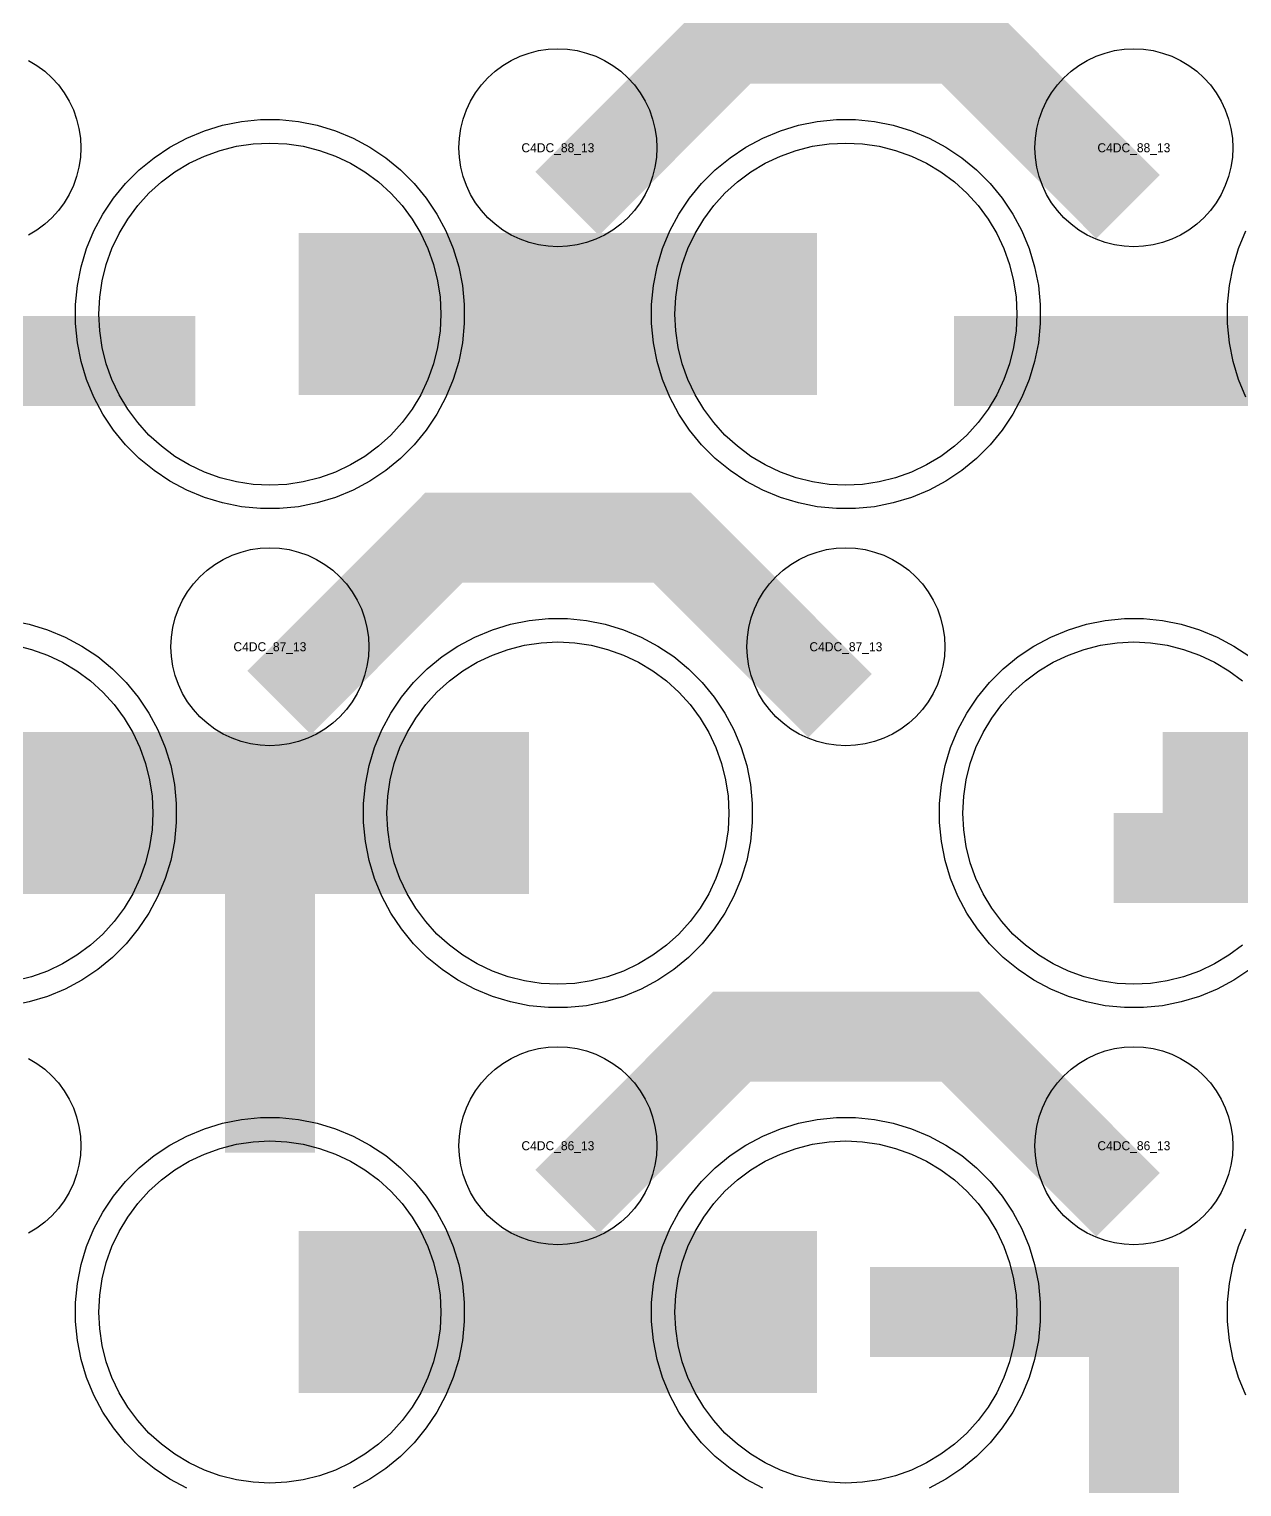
# Model space of a CAD drawing. Extents: x -11880 to 11880, y -14992 to 14992.
# Drawn here: x -7906.9 to -7570, y -2971.6 to -2566.8 of the extents above; entities that cross this region are included whole.
import ezdxf
from ezdxf.enums import TextEntityAlignment as Align

# ---------------------------------------------------------------- set-up
doc = ezdxf.new("R2010")
doc.units = 0
doc.header["$MEASUREMENT"] = 0
for name, color, linetype in [('GDS_775_DT_237', 138, 'CONTINUOUS'), ('RDL1_FS', 34, 'CONTINUOUS'), ('RDL_BS', 160, 'CONTINUOUS')]:
    doc.layers.add(name, color=color, linetype=linetype)

msp = doc.modelspace()

# ---------------------------------------------------------------- linework, layer by layer
at = {"layer": 'RDL1_FS'}
for points in [[(-7840, -2693.434), (-7844.657, -2693.205), (-7849.268, -2692.521), (-7853.791, -2691.389), (-7858.181, -2689.817), (-7862.395, -2687.825), (-7866.395, -2685.427), (-7870.14, -2682.649), (-7873.594, -2679.519), (-7876.724, -2676.065), (-7879.502, -2672.32), (-7881.9, -2668.32), (-7883.892, -2664.106), (-7885.464, -2659.716), (-7886.596, -2655.193), (-7887.28, -2650.582), (-7887.509, -2645.925), (-7887.28, -2641.268), (-7886.596, -2636.657), (-7885.464, -2632.134), (-7883.892, -2627.744), (-7881.9, -2623.53), (-7879.502, -2619.53), (-7876.724, -2615.785), (-7873.594, -2612.331), (-7870.14, -2609.201), (-7866.395, -2606.423), (-7862.395, -2604.025), (-7858.181, -2602.033), (-7853.791, -2600.461), (-7849.268, -2599.329), (-7844.657, -2598.645), (-7840, -2598.416), (-7835.343, -2598.645), (-7830.732, -2599.329), (-7826.209, -2600.461), (-7821.819, -2602.033), (-7817.605, -2604.025), (-7813.605, -2606.423), (-7809.86, -2609.201), (-7806.406, -2612.331), (-7803.276, -2615.785), (-7800.498, -2619.53), (-7798.1, -2623.53), (-7796.108, -2627.744), (-7794.536, -2632.134), (-7793.404, -2636.657), (-7792.72, -2641.268), (-7792.491, -2645.925), (-7792.72, -2650.582), (-7793.404, -2655.193), (-7794.536, -2659.716), (-7796.108, -2664.106), (-7798.1, -2668.32), (-7800.498, -2672.32), (-7803.276, -2676.065), (-7806.406, -2679.519), (-7809.86, -2682.649), (-7813.605, -2685.427), (-7817.605, -2687.825), (-7821.819, -2689.817), (-7826.209, -2691.389), (-7830.732, -2692.521), (-7835.343, -2693.205)], [(-7680, -2693.434), (-7684.657, -2693.205), (-7689.268, -2692.521), (-7693.791, -2691.389), (-7698.181, -2689.817), (-7702.395, -2687.825), (-7706.395, -2685.427), (-7710.14, -2682.649), (-7713.594, -2679.519), (-7716.724, -2676.065), (-7719.502, -2672.32), (-7721.9, -2668.32), (-7723.892, -2664.106), (-7725.464, -2659.716), (-7726.596, -2655.193), (-7727.28, -2650.582), (-7727.509, -2645.925), (-7727.28, -2641.268), (-7726.596, -2636.657), (-7725.464, -2632.134), (-7723.892, -2627.744), (-7721.9, -2623.53), (-7719.502, -2619.53), (-7716.724, -2615.785), (-7713.594, -2612.331), (-7710.14, -2609.201), (-7706.395, -2606.423), (-7702.395, -2604.025), (-7698.181, -2602.033), (-7693.791, -2600.461), (-7689.268, -2599.329), (-7684.657, -2598.645), (-7680, -2598.416), (-7675.343, -2598.645), (-7670.732, -2599.329), (-7666.209, -2600.461), (-7661.819, -2602.033), (-7657.605, -2604.025), (-7653.605, -2606.423), (-7649.86, -2609.201), (-7646.406, -2612.331), (-7643.276, -2615.785), (-7640.498, -2619.53), (-7638.1, -2623.53), (-7636.108, -2627.744), (-7634.536, -2632.134), (-7633.404, -2636.657), (-7632.72, -2641.268), (-7632.491, -2645.925), (-7632.72, -2650.582), (-7633.404, -2655.193), (-7634.536, -2659.716), (-7636.108, -2664.106), (-7638.1, -2668.32), (-7640.498, -2672.32), (-7643.276, -2676.065), (-7646.406, -2679.519), (-7649.86, -2682.649), (-7653.605, -2685.427), (-7657.605, -2687.825), (-7661.819, -2689.817), (-7666.209, -2691.389), (-7670.732, -2692.521), (-7675.343, -2693.205)]]:
    msp.add_lwpolyline(points, close=True, dxfattribs=at)
for points in [[(-7831.998, -2645.925, 45, 45, 0), (-7759.998, -2645.925, 45, 45, 0)], [(-7759.998, -2645.925, 45, 45, 0), (-7687.998, -2645.925, 45, 45, 0)], [(-7591.998, -2784.49, 45, 45, 0), (-7519.998, -2784.49, 45, 45, 0)]]:
    msp.add_lwpolyline(points, format="xyseb", dxfattribs=at)
at = {"layer": 'RDL1_FS', "color": 11, "true_color": 0xf27172}
msp.add_lwpolyline([(-7910.732, -2737.894), (-7906.209, -2739.026), (-7901.819, -2740.598), (-7897.605, -2742.59), (-7893.605, -2744.988), (-7889.86, -2747.766), (-7886.406, -2750.896), (-7883.276, -2754.35), (-7880.498, -2758.095), (-7878.1, -2762.095), (-7876.108, -2766.309), (-7874.536, -2770.699), (-7873.404, -2775.222), (-7872.72, -2779.833), (-7872.491, -2784.49), (-7872.72, -2789.147), (-7873.404, -2793.758), (-7874.536, -2798.281), (-7876.108, -2802.671), (-7878.1, -2806.885), (-7880.498, -2810.885), (-7883.276, -2814.63), (-7886.406, -2818.084), (-7889.86, -2821.214), (-7893.605, -2823.992), (-7897.605, -2826.39), (-7901.819, -2828.382), (-7906.209, -2829.954), (-7910.732, -2831.086)], dxfattribs=at)
for points in [[(-7760, -2831.999), (-7764.657, -2831.77), (-7769.268, -2831.086), (-7773.791, -2829.954), (-7778.181, -2828.382), (-7782.395, -2826.39), (-7786.395, -2823.992), (-7790.14, -2821.214), (-7793.594, -2818.084), (-7796.724, -2814.63), (-7799.502, -2810.885), (-7801.9, -2806.885), (-7803.892, -2802.671), (-7805.464, -2798.281), (-7806.596, -2793.758), (-7807.28, -2789.147), (-7807.509, -2784.49), (-7807.28, -2779.833), (-7806.596, -2775.222), (-7805.464, -2770.699), (-7803.892, -2766.309), (-7801.9, -2762.095), (-7799.502, -2758.095), (-7796.724, -2754.35), (-7793.594, -2750.896), (-7790.14, -2747.766), (-7786.395, -2744.988), (-7782.395, -2742.59), (-7778.181, -2740.598), (-7773.791, -2739.026), (-7769.268, -2737.894), (-7764.657, -2737.21), (-7760, -2736.981), (-7755.343, -2737.21), (-7750.732, -2737.894), (-7746.209, -2739.026), (-7741.819, -2740.598), (-7737.605, -2742.59), (-7733.605, -2744.988), (-7729.86, -2747.766), (-7726.406, -2750.896), (-7723.276, -2754.35), (-7720.498, -2758.095), (-7718.1, -2762.095), (-7716.108, -2766.309), (-7714.536, -2770.699), (-7713.404, -2775.222), (-7712.72, -2779.833), (-7712.491, -2784.49), (-7712.72, -2789.147), (-7713.404, -2793.758), (-7714.536, -2798.281), (-7716.108, -2802.671), (-7718.1, -2806.885), (-7720.498, -2810.885), (-7723.276, -2814.63), (-7726.406, -2818.084), (-7729.86, -2821.214), (-7733.605, -2823.992), (-7737.605, -2826.39), (-7741.819, -2828.382), (-7746.209, -2829.954), (-7750.732, -2831.086), (-7755.343, -2831.77)], [(-7840, -2970.564), (-7844.657, -2970.335), (-7849.268, -2969.651), (-7853.791, -2968.519), (-7858.181, -2966.947), (-7862.395, -2964.955), (-7866.395, -2962.557), (-7870.14, -2959.779), (-7873.594, -2956.649), (-7876.724, -2953.195), (-7879.502, -2949.45), (-7881.9, -2945.45), (-7883.892, -2941.236), (-7885.464, -2936.846), (-7886.596, -2932.323), (-7887.28, -2927.712), (-7887.509, -2923.055), (-7887.28, -2918.398), (-7886.596, -2913.787), (-7885.464, -2909.264), (-7883.892, -2904.874), (-7881.9, -2900.66), (-7879.502, -2896.66), (-7876.724, -2892.915), (-7873.594, -2889.461), (-7870.14, -2886.331), (-7866.395, -2883.553), (-7862.395, -2881.155), (-7858.181, -2879.163), (-7853.791, -2877.591), (-7849.268, -2876.459), (-7844.657, -2875.775), (-7840, -2875.546), (-7835.343, -2875.775), (-7830.732, -2876.459), (-7826.209, -2877.591), (-7821.819, -2879.163), (-7817.605, -2881.155), (-7813.605, -2883.553), (-7809.86, -2886.331), (-7806.406, -2889.461), (-7803.276, -2892.915), (-7800.498, -2896.66), (-7798.1, -2900.66), (-7796.108, -2904.874), (-7794.536, -2909.264), (-7793.404, -2913.787), (-7792.72, -2918.398), (-7792.491, -2923.055), (-7792.72, -2927.712), (-7793.404, -2932.323), (-7794.536, -2936.846), (-7796.108, -2941.236), (-7798.1, -2945.45), (-7800.498, -2949.45), (-7803.276, -2953.195), (-7806.406, -2956.649), (-7809.86, -2959.779), (-7813.605, -2962.557), (-7817.605, -2964.955), (-7821.819, -2966.947), (-7826.209, -2968.519), (-7830.732, -2969.651), (-7835.343, -2970.335)], [(-7680, -2970.564), (-7684.657, -2970.335), (-7689.268, -2969.651), (-7693.791, -2968.519), (-7698.181, -2966.947), (-7702.395, -2964.955), (-7706.395, -2962.557), (-7710.14, -2959.779), (-7713.594, -2956.649), (-7716.724, -2953.195), (-7719.502, -2949.45), (-7721.9, -2945.45), (-7723.892, -2941.236), (-7725.464, -2936.846), (-7726.596, -2932.323), (-7727.28, -2927.712), (-7727.509, -2923.055), (-7727.28, -2918.398), (-7726.596, -2913.787), (-7725.464, -2909.264), (-7723.892, -2904.874), (-7721.9, -2900.66), (-7719.502, -2896.66), (-7716.724, -2892.915), (-7713.594, -2889.461), (-7710.14, -2886.331), (-7706.395, -2883.553), (-7702.395, -2881.155), (-7698.181, -2879.163), (-7693.791, -2877.591), (-7689.268, -2876.459), (-7684.657, -2875.775), (-7680, -2875.546), (-7675.343, -2875.775), (-7670.732, -2876.459), (-7666.209, -2877.591), (-7661.819, -2879.163), (-7657.605, -2881.155), (-7653.605, -2883.553), (-7649.86, -2886.331), (-7646.406, -2889.461), (-7643.276, -2892.915), (-7640.498, -2896.66), (-7638.1, -2900.66), (-7636.108, -2904.874), (-7634.536, -2909.264), (-7633.404, -2913.787), (-7632.72, -2918.398), (-7632.491, -2923.055), (-7632.72, -2927.712), (-7633.404, -2932.323), (-7634.536, -2936.846), (-7636.108, -2941.236), (-7638.1, -2945.45), (-7640.498, -2949.45), (-7643.276, -2953.195), (-7646.406, -2956.649), (-7649.86, -2959.779), (-7653.605, -2962.557), (-7657.605, -2964.955), (-7661.819, -2966.947), (-7666.209, -2968.519), (-7670.732, -2969.651), (-7675.343, -2970.335)]]:
    msp.add_lwpolyline(points, close=True, dxfattribs=at)
at = {"layer": 'RDL1_FS'}
msp.add_lwpolyline([(-7569.86, -2821.214), (-7573.605, -2823.992), (-7577.605, -2826.39), (-7581.819, -2828.382), (-7586.209, -2829.954), (-7590.732, -2831.086), (-7595.343, -2831.77), (-7600, -2831.999), (-7604.657, -2831.77), (-7609.268, -2831.086), (-7613.791, -2829.954), (-7618.181, -2828.382), (-7622.395, -2826.39), (-7626.395, -2823.992), (-7630.14, -2821.214), (-7633.594, -2818.084), (-7636.724, -2814.63), (-7639.502, -2810.885), (-7641.9, -2806.885), (-7643.892, -2802.671), (-7645.464, -2798.281), (-7646.596, -2793.758), (-7647.28, -2789.147), (-7647.509, -2784.49), (-7647.28, -2779.833), (-7646.596, -2775.222), (-7645.464, -2770.699), (-7643.892, -2766.309), (-7641.9, -2762.095), (-7639.502, -2758.095), (-7636.724, -2754.35), (-7633.594, -2750.896), (-7630.14, -2747.766), (-7626.395, -2744.988), (-7622.395, -2742.59), (-7618.181, -2740.598), (-7613.791, -2739.026), (-7609.268, -2737.894), (-7604.657, -2737.21), (-7600, -2736.981), (-7595.343, -2737.21), (-7590.732, -2737.894), (-7586.209, -2739.026), (-7581.819, -2740.598), (-7577.605, -2742.59), (-7573.605, -2744.988), (-7569.86, -2747.766)], dxfattribs=at)
at = {"layer": 'RDL1_FS', "color": 11, "true_color": 0xf27172}
for points in [[(-7911.998, -2784.49, 45, 45, 0), (-7839.998, -2784.49, 45, 45, 0)], [(-7839.998, -2784.49, 45, 45, 0), (-7767.998, -2784.49, 45, 45, 0)], [(-7831.998, -2923.055, 45, 45, 0), (-7759.998, -2923.055, 45, 45, 0)], [(-7759.998, -2923.055, 45, 45, 0), (-7687.998, -2923.055, 45, 45, 0)]]:
    msp.add_lwpolyline(points, format="xyseb", dxfattribs=at)
at = {"layer": 'RDL_BS'}
for points in [[(-7757.438, -2615.239, 25, 25, 0), (-7711.623, -2569.424, 25, 25, 0), (-7678.07, -2569.424, 25, 25, 0)], [(-7601.599, -2616.138, 25, 25, 0), (-7648.313, -2569.424, 25, 25, 0), (-7678.071, -2569.424, 25, 25, 0)], [(-7969.984, -2658.938, 25, 25, 0), (-7860.719, -2658.938, 25, 25, 0)], [(-7649.984, -2658.938, 25, 25, 0), (-7540.719, -2658.938, 25, 25, 0)], [(-7837.438, -2753.804, 25, 25, 0), (-7791.623, -2707.989, 25, 25, 0), (-7758.07, -2707.989, 25, 25, 0)], [(-7681.599, -2754.703, 25, 25, 0), (-7728.313, -2707.989, 25, 25, 0), (-7758.071, -2707.989, 25, 25, 0)], [(-7605.603, -2796.99, 25, 25, 0), (-7427.5, -2796.99, 25, 25, 0)], [(-7757.438, -2892.369, 25, 25, 0), (-7711.623, -2846.554, 25, 25, 0), (-7678.07, -2846.554, 25, 25, 0)], [(-7601.599, -2893.268, 25, 25, 0), (-7648.313, -2846.554, 25, 25, 0), (-7678.071, -2846.554, 25, 25, 0)]]:
    msp.add_lwpolyline(points, format="xyseb", dxfattribs=at)
for points in [[(-7760, -2627.231), (-7762.693, -2627.099), (-7765.365, -2626.703), (-7767.984, -2626.046), (-7770.519, -2625.139), (-7772.956, -2623.987), (-7775.28, -2622.594), (-7777.443, -2620.991), (-7779.442, -2619.179), (-7781.254, -2617.18), (-7782.857, -2615.017), (-7784.25, -2612.693), (-7785.402, -2610.256), (-7786.309, -2607.721), (-7786.966, -2605.102), (-7787.362, -2602.43), (-7787.494, -2599.737), (-7787.362, -2597.044), (-7786.966, -2594.372), (-7786.309, -2591.753), (-7785.402, -2589.218), (-7784.25, -2586.781), (-7782.857, -2584.457), (-7781.254, -2582.294), (-7779.442, -2580.295), (-7777.443, -2578.483), (-7775.28, -2576.88), (-7772.956, -2575.487), (-7770.519, -2574.335), (-7767.984, -2573.428), (-7765.365, -2572.771), (-7762.693, -2572.375), (-7760, -2572.243), (-7757.307, -2572.375), (-7754.635, -2572.771), (-7752.016, -2573.428), (-7749.481, -2574.335), (-7747.044, -2575.487), (-7744.72, -2576.88), (-7742.557, -2578.483), (-7740.558, -2580.295), (-7738.746, -2582.294), (-7737.143, -2584.457), (-7735.75, -2586.781), (-7734.598, -2589.218), (-7733.691, -2591.753), (-7733.034, -2594.372), (-7732.638, -2597.044), (-7732.506, -2599.737), (-7732.638, -2602.43), (-7733.034, -2605.102), (-7733.691, -2607.721), (-7734.598, -2610.256), (-7735.75, -2612.693), (-7737.143, -2615.017), (-7738.746, -2617.18), (-7740.558, -2619.179), (-7742.557, -2620.991), (-7744.72, -2622.594), (-7747.044, -2623.987), (-7749.481, -2625.139), (-7752.016, -2626.046), (-7754.635, -2626.703), (-7757.307, -2627.099)], [(-7600, -2627.231), (-7602.693, -2627.099), (-7605.365, -2626.703), (-7607.984, -2626.046), (-7610.519, -2625.139), (-7612.956, -2623.987), (-7615.28, -2622.594), (-7617.443, -2620.991), (-7619.442, -2619.179), (-7621.254, -2617.18), (-7622.857, -2615.017), (-7624.25, -2612.693), (-7625.402, -2610.256), (-7626.309, -2607.721), (-7626.966, -2605.102), (-7627.362, -2602.43), (-7627.494, -2599.737), (-7627.362, -2597.044), (-7626.966, -2594.372), (-7626.309, -2591.753), (-7625.402, -2589.218), (-7624.25, -2586.781), (-7622.857, -2584.457), (-7621.254, -2582.294), (-7619.442, -2580.295), (-7617.443, -2578.483), (-7615.28, -2576.88), (-7612.956, -2575.487), (-7610.519, -2574.335), (-7607.984, -2573.428), (-7605.365, -2572.771), (-7602.693, -2572.375), (-7600, -2572.243), (-7597.307, -2572.375), (-7594.635, -2572.771), (-7592.016, -2573.428), (-7589.481, -2574.335), (-7587.044, -2575.487), (-7584.72, -2576.88), (-7582.557, -2578.483), (-7580.558, -2580.295), (-7578.746, -2582.294), (-7577.143, -2584.457), (-7575.75, -2586.781), (-7574.598, -2589.218), (-7573.691, -2591.753), (-7573.034, -2594.372), (-7572.638, -2597.044), (-7572.506, -2599.737), (-7572.638, -2602.43), (-7573.034, -2605.102), (-7573.691, -2607.721), (-7574.598, -2610.256), (-7575.75, -2612.693), (-7577.143, -2615.017), (-7578.746, -2617.18), (-7580.558, -2619.179), (-7582.557, -2620.991), (-7584.72, -2622.594), (-7587.044, -2623.987), (-7589.481, -2625.139), (-7592.016, -2626.046), (-7594.635, -2626.703), (-7597.307, -2627.099)], [(-7842.644, -2699.925), (-7847.938, -2699.408), (-7853.165, -2698.362), (-7858.205, -2696.831), (-7863.115, -2694.8), (-7867.777, -2692.308), (-7872.191, -2689.361), (-7876.292, -2685.999), (-7880.074, -2682.217), (-7883.436, -2678.116), (-7886.383, -2673.702), (-7888.875, -2669.04), (-7890.906, -2664.13), (-7892.437, -2659.09), (-7893.483, -2653.863), (-7894, -2648.569), (-7894, -2643.281), (-7893.483, -2637.987), (-7892.437, -2632.76), (-7890.906, -2627.72), (-7888.875, -2622.81), (-7886.383, -2618.148), (-7883.436, -2613.734), (-7880.074, -2609.633), (-7876.292, -2605.851), (-7872.191, -2602.489), (-7867.777, -2599.542), (-7863.115, -2597.05), (-7858.205, -2595.019), (-7853.165, -2593.488), (-7847.938, -2592.442), (-7842.644, -2591.925), (-7837.356, -2591.925), (-7832.062, -2592.442), (-7826.835, -2593.488), (-7821.795, -2595.019), (-7816.885, -2597.05), (-7812.223, -2599.542), (-7807.809, -2602.489), (-7803.708, -2605.851), (-7799.926, -2609.633), (-7796.564, -2613.734), (-7793.617, -2618.148), (-7791.125, -2622.81), (-7789.094, -2627.72), (-7787.563, -2632.76), (-7786.517, -2637.987), (-7786, -2643.281), (-7786, -2648.569), (-7786.517, -2653.863), (-7787.563, -2659.09), (-7789.094, -2664.13), (-7791.125, -2669.04), (-7793.617, -2673.702), (-7796.564, -2678.116), (-7799.926, -2682.217), (-7803.708, -2685.999), (-7807.809, -2689.361), (-7812.223, -2692.308), (-7816.885, -2694.8), (-7821.795, -2696.831), (-7826.835, -2698.362), (-7832.062, -2699.408), (-7837.356, -2699.925)], [(-7682.644, -2699.925), (-7687.938, -2699.408), (-7693.165, -2698.362), (-7698.205, -2696.831), (-7703.115, -2694.8), (-7707.777, -2692.308), (-7712.191, -2689.361), (-7716.292, -2685.999), (-7720.074, -2682.217), (-7723.436, -2678.116), (-7726.383, -2673.702), (-7728.875, -2669.04), (-7730.906, -2664.13), (-7732.437, -2659.09), (-7733.483, -2653.863), (-7734, -2648.569), (-7734, -2643.281), (-7733.483, -2637.987), (-7732.437, -2632.76), (-7730.906, -2627.72), (-7728.875, -2622.81), (-7726.383, -2618.148), (-7723.436, -2613.734), (-7720.074, -2609.633), (-7716.292, -2605.851), (-7712.191, -2602.489), (-7707.777, -2599.542), (-7703.115, -2597.05), (-7698.205, -2595.019), (-7693.165, -2593.488), (-7687.938, -2592.442), (-7682.644, -2591.925), (-7677.356, -2591.925), (-7672.062, -2592.442), (-7666.835, -2593.488), (-7661.795, -2595.019), (-7656.885, -2597.05), (-7652.223, -2599.542), (-7647.809, -2602.489), (-7643.708, -2605.851), (-7639.926, -2609.633), (-7636.564, -2613.734), (-7633.617, -2618.148), (-7631.125, -2622.81), (-7629.094, -2627.72), (-7627.563, -2632.76), (-7626.517, -2637.987), (-7626, -2643.281), (-7626, -2648.569), (-7626.517, -2653.863), (-7627.563, -2659.09), (-7629.094, -2664.13), (-7631.125, -2669.04), (-7633.617, -2673.702), (-7636.564, -2678.116), (-7639.926, -2682.217), (-7643.708, -2685.999), (-7647.809, -2689.361), (-7652.223, -2692.308), (-7656.885, -2694.8), (-7661.795, -2696.831), (-7666.835, -2698.362), (-7672.062, -2699.408), (-7677.356, -2699.925)], [(-7840, -2765.796), (-7842.693, -2765.664), (-7845.365, -2765.268), (-7847.984, -2764.611), (-7850.519, -2763.704), (-7852.956, -2762.552), (-7855.28, -2761.159), (-7857.443, -2759.556), (-7859.442, -2757.744), (-7861.254, -2755.745), (-7862.857, -2753.582), (-7864.25, -2751.258), (-7865.402, -2748.821), (-7866.309, -2746.286), (-7866.966, -2743.667), (-7867.362, -2740.995), (-7867.494, -2738.302), (-7867.362, -2735.609), (-7866.966, -2732.937), (-7866.309, -2730.318), (-7865.402, -2727.783), (-7864.25, -2725.346), (-7862.857, -2723.022), (-7861.254, -2720.859), (-7859.442, -2718.86), (-7857.443, -2717.048), (-7855.28, -2715.445), (-7852.956, -2714.052), (-7850.519, -2712.9), (-7847.984, -2711.993), (-7845.365, -2711.336), (-7842.693, -2710.94), (-7840, -2710.808), (-7837.307, -2710.94), (-7834.635, -2711.336), (-7832.016, -2711.993), (-7829.481, -2712.9), (-7827.044, -2714.052), (-7824.72, -2715.445), (-7822.557, -2717.048), (-7820.558, -2718.86), (-7818.746, -2720.859), (-7817.143, -2723.022), (-7815.75, -2725.346), (-7814.598, -2727.783), (-7813.691, -2730.318), (-7813.034, -2732.937), (-7812.638, -2735.609), (-7812.506, -2738.302), (-7812.638, -2740.995), (-7813.034, -2743.667), (-7813.691, -2746.286), (-7814.598, -2748.821), (-7815.75, -2751.258), (-7817.143, -2753.582), (-7818.746, -2755.745), (-7820.558, -2757.744), (-7822.557, -2759.556), (-7824.72, -2761.159), (-7827.044, -2762.552), (-7829.481, -2763.704), (-7832.016, -2764.611), (-7834.635, -2765.268), (-7837.307, -2765.664)], [(-7680, -2765.796), (-7682.693, -2765.664), (-7685.365, -2765.268), (-7687.984, -2764.611), (-7690.519, -2763.704), (-7692.956, -2762.552), (-7695.28, -2761.159), (-7697.443, -2759.556), (-7699.442, -2757.744), (-7701.254, -2755.745), (-7702.857, -2753.582), (-7704.25, -2751.258), (-7705.402, -2748.821), (-7706.309, -2746.286), (-7706.966, -2743.667), (-7707.362, -2740.995), (-7707.494, -2738.302), (-7707.362, -2735.609), (-7706.966, -2732.937), (-7706.309, -2730.318), (-7705.402, -2727.783), (-7704.25, -2725.346), (-7702.857, -2723.022), (-7701.254, -2720.859), (-7699.442, -2718.86), (-7697.443, -2717.048), (-7695.28, -2715.445), (-7692.956, -2714.052), (-7690.519, -2712.9), (-7687.984, -2711.993), (-7685.365, -2711.336), (-7682.693, -2710.94), (-7680, -2710.808), (-7677.307, -2710.94), (-7674.635, -2711.336), (-7672.016, -2711.993), (-7669.481, -2712.9), (-7667.044, -2714.052), (-7664.72, -2715.445), (-7662.557, -2717.048), (-7660.558, -2718.86), (-7658.746, -2720.859), (-7657.143, -2723.022), (-7655.75, -2725.346), (-7654.598, -2727.783), (-7653.691, -2730.318), (-7653.034, -2732.937), (-7652.638, -2735.609), (-7652.506, -2738.302), (-7652.638, -2740.995), (-7653.034, -2743.667), (-7653.691, -2746.286), (-7654.598, -2748.821), (-7655.75, -2751.258), (-7657.143, -2753.582), (-7658.746, -2755.745), (-7660.558, -2757.744), (-7662.557, -2759.556), (-7664.72, -2761.159), (-7667.044, -2762.552), (-7669.481, -2763.704), (-7672.016, -2764.611), (-7674.635, -2765.268), (-7677.307, -2765.664)], [(-7760, -2904.361), (-7762.693, -2904.229), (-7765.365, -2903.833), (-7767.984, -2903.176), (-7770.519, -2902.269), (-7772.956, -2901.117), (-7775.28, -2899.724), (-7777.443, -2898.121), (-7779.442, -2896.309), (-7781.254, -2894.31), (-7782.857, -2892.147), (-7784.25, -2889.823), (-7785.402, -2887.386), (-7786.309, -2884.851), (-7786.966, -2882.232), (-7787.362, -2879.56), (-7787.494, -2876.867), (-7787.362, -2874.174), (-7786.966, -2871.502), (-7786.309, -2868.883), (-7785.402, -2866.348), (-7784.25, -2863.911), (-7782.857, -2861.587), (-7781.254, -2859.424), (-7779.442, -2857.425), (-7777.443, -2855.613), (-7775.28, -2854.01), (-7772.956, -2852.617), (-7770.519, -2851.465), (-7767.984, -2850.558), (-7765.365, -2849.901), (-7762.693, -2849.505), (-7760, -2849.373), (-7757.307, -2849.505), (-7754.635, -2849.901), (-7752.016, -2850.558), (-7749.481, -2851.465), (-7747.044, -2852.617), (-7744.72, -2854.01), (-7742.557, -2855.613), (-7740.558, -2857.425), (-7738.746, -2859.424), (-7737.143, -2861.587), (-7735.75, -2863.911), (-7734.598, -2866.348), (-7733.691, -2868.883), (-7733.034, -2871.502), (-7732.638, -2874.174), (-7732.506, -2876.867), (-7732.638, -2879.56), (-7733.034, -2882.232), (-7733.691, -2884.851), (-7734.598, -2887.386), (-7735.75, -2889.823), (-7737.143, -2892.147), (-7738.746, -2894.31), (-7740.558, -2896.309), (-7742.557, -2898.121), (-7744.72, -2899.724), (-7747.044, -2901.117), (-7749.481, -2902.269), (-7752.016, -2903.176), (-7754.635, -2903.833), (-7757.307, -2904.229)], [(-7600, -2904.361), (-7602.693, -2904.229), (-7605.365, -2903.833), (-7607.984, -2903.176), (-7610.519, -2902.269), (-7612.956, -2901.117), (-7615.28, -2899.724), (-7617.443, -2898.121), (-7619.442, -2896.309), (-7621.254, -2894.31), (-7622.857, -2892.147), (-7624.25, -2889.823), (-7625.402, -2887.386), (-7626.309, -2884.851), (-7626.966, -2882.232), (-7627.362, -2879.56), (-7627.494, -2876.867), (-7627.362, -2874.174), (-7626.966, -2871.502), (-7626.309, -2868.883), (-7625.402, -2866.348), (-7624.25, -2863.911), (-7622.857, -2861.587), (-7621.254, -2859.424), (-7619.442, -2857.425), (-7617.443, -2855.613), (-7615.28, -2854.01), (-7612.956, -2852.617), (-7610.519, -2851.465), (-7607.984, -2850.558), (-7605.365, -2849.901), (-7602.693, -2849.505), (-7600, -2849.373), (-7597.307, -2849.505), (-7594.635, -2849.901), (-7592.016, -2850.558), (-7589.481, -2851.465), (-7587.044, -2852.617), (-7584.72, -2854.01), (-7582.557, -2855.613), (-7580.558, -2857.425), (-7578.746, -2859.424), (-7577.143, -2861.587), (-7575.75, -2863.911), (-7574.598, -2866.348), (-7573.691, -2868.883), (-7573.034, -2871.502), (-7572.638, -2874.174), (-7572.506, -2876.867), (-7572.638, -2879.56), (-7573.034, -2882.232), (-7573.691, -2884.851), (-7574.598, -2887.386), (-7575.75, -2889.823), (-7577.143, -2892.147), (-7578.746, -2894.31), (-7580.558, -2896.309), (-7582.557, -2898.121), (-7584.72, -2899.724), (-7587.044, -2901.117), (-7589.481, -2902.269), (-7592.016, -2903.176), (-7594.635, -2903.833), (-7597.307, -2904.229)]]:
    msp.add_lwpolyline(points, close=True, dxfattribs=at)
for points in [[(-7907.044, -2575.487), (-7904.72, -2576.88), (-7902.557, -2578.483), (-7900.558, -2580.295), (-7898.746, -2582.294), (-7897.143, -2584.457), (-7895.75, -2586.781), (-7894.598, -2589.218), (-7893.691, -2591.753), (-7893.034, -2594.372), (-7892.638, -2597.044), (-7892.506, -2599.737), (-7892.638, -2602.43), (-7893.034, -2605.102), (-7893.691, -2607.721), (-7894.598, -2610.256), (-7895.75, -2612.693), (-7897.143, -2615.017), (-7898.746, -2617.18), (-7900.558, -2619.179), (-7902.557, -2620.991), (-7904.72, -2622.594), (-7907.044, -2623.987)], [(-7568.875, -2669.04), (-7570.906, -2664.13), (-7572.437, -2659.09), (-7573.483, -2653.863), (-7574, -2648.569), (-7574, -2643.281), (-7573.483, -2637.987), (-7572.437, -2632.76), (-7570.906, -2627.72), (-7568.875, -2622.81)], [(-7567.809, -2827.926), (-7572.223, -2830.873), (-7576.885, -2833.365), (-7581.795, -2835.396), (-7586.835, -2836.927), (-7592.062, -2837.973), (-7597.356, -2838.49), (-7602.644, -2838.49), (-7607.938, -2837.973), (-7613.165, -2836.927), (-7618.205, -2835.396), (-7623.115, -2833.365), (-7627.777, -2830.873), (-7632.191, -2827.926), (-7636.292, -2824.564), (-7640.074, -2820.782), (-7643.436, -2816.681), (-7646.383, -2812.267), (-7648.875, -2807.605), (-7650.906, -2802.695), (-7652.437, -2797.655), (-7653.483, -2792.428), (-7654, -2787.134), (-7654, -2781.846), (-7653.483, -2776.552), (-7652.437, -2771.325), (-7650.906, -2766.285), (-7648.875, -2761.375), (-7646.383, -2756.713), (-7643.436, -2752.299), (-7640.074, -2748.198), (-7636.292, -2744.416), (-7632.191, -2741.054), (-7627.777, -2738.107), (-7623.115, -2735.615), (-7618.205, -2733.584), (-7613.165, -2732.053), (-7607.938, -2731.007), (-7602.644, -2730.49), (-7597.356, -2730.49), (-7592.062, -2731.007), (-7586.835, -2732.053), (-7581.795, -2733.584), (-7576.885, -2735.615), (-7572.223, -2738.107), (-7567.809, -2741.054)], [(-7907.044, -2852.617), (-7904.72, -2854.01), (-7902.557, -2855.613), (-7900.558, -2857.425), (-7898.746, -2859.424), (-7897.143, -2861.587), (-7895.75, -2863.911), (-7894.598, -2866.348), (-7893.691, -2868.883), (-7893.034, -2871.502), (-7892.638, -2874.174), (-7892.506, -2876.867), (-7892.638, -2879.56), (-7893.034, -2882.232), (-7893.691, -2884.851), (-7894.598, -2887.386), (-7895.75, -2889.823), (-7897.143, -2892.147), (-7898.746, -2894.31), (-7900.558, -2896.309), (-7902.557, -2898.121), (-7904.72, -2899.724), (-7907.044, -2901.117)], [(-7568.875, -2946.17), (-7570.906, -2941.26), (-7572.437, -2936.22), (-7573.483, -2930.993), (-7574, -2925.699), (-7574, -2920.411), (-7573.483, -2915.117), (-7572.437, -2909.89), (-7570.906, -2904.85), (-7568.875, -2899.94)]]:
    msp.add_lwpolyline(points, dxfattribs=at)
at = {"layer": 'RDL_BS', "color": 11, "true_color": 0xf27172}
for points in [[(-7912.062, -2731.007), (-7906.835, -2732.053), (-7901.795, -2733.584), (-7896.885, -2735.615), (-7892.223, -2738.107), (-7887.809, -2741.054), (-7883.708, -2744.416), (-7879.926, -2748.198), (-7876.564, -2752.299), (-7873.617, -2756.713), (-7871.125, -2761.375), (-7869.094, -2766.285), (-7867.563, -2771.325), (-7866.517, -2776.552), (-7866, -2781.846), (-7866, -2787.134), (-7866.517, -2792.428), (-7867.563, -2797.655), (-7869.094, -2802.695), (-7871.125, -2807.605), (-7873.617, -2812.267), (-7876.564, -2816.681), (-7879.926, -2820.782), (-7883.708, -2824.564), (-7887.809, -2827.926), (-7892.223, -2830.873), (-7896.885, -2833.365), (-7901.795, -2835.396), (-7906.835, -2836.927), (-7912.062, -2837.973)], [(-7863.115, -2971.93), (-7867.777, -2969.438), (-7872.191, -2966.491), (-7876.292, -2963.129), (-7880.074, -2959.347), (-7883.436, -2955.246), (-7886.383, -2950.832), (-7888.875, -2946.17), (-7890.906, -2941.26), (-7892.437, -2936.22), (-7893.483, -2930.993), (-7894, -2925.699), (-7894, -2920.411), (-7893.483, -2915.117), (-7892.437, -2909.89), (-7890.906, -2904.85), (-7888.875, -2899.94), (-7886.383, -2895.278), (-7883.436, -2890.864), (-7880.074, -2886.763), (-7876.292, -2882.981), (-7872.191, -2879.619), (-7867.777, -2876.672), (-7863.115, -2874.18), (-7858.205, -2872.149), (-7853.165, -2870.618), (-7847.938, -2869.572), (-7842.644, -2869.055), (-7837.356, -2869.055), (-7832.062, -2869.572), (-7826.835, -2870.618), (-7821.795, -2872.149), (-7816.885, -2874.18), (-7812.223, -2876.672), (-7807.809, -2879.619), (-7803.708, -2882.981), (-7799.926, -2886.763), (-7796.564, -2890.864), (-7793.617, -2895.278), (-7791.125, -2899.94), (-7789.094, -2904.85), (-7787.563, -2909.89), (-7786.517, -2915.117), (-7786, -2920.411), (-7786, -2925.699), (-7786.517, -2930.993), (-7787.563, -2936.22), (-7789.094, -2941.26), (-7791.125, -2946.17), (-7793.617, -2950.832), (-7796.564, -2955.246), (-7799.926, -2959.347), (-7803.708, -2963.129), (-7807.809, -2966.491), (-7812.223, -2969.438), (-7816.885, -2971.93)], [(-7703.115, -2971.93), (-7707.777, -2969.438), (-7712.191, -2966.491), (-7716.292, -2963.129), (-7720.074, -2959.347), (-7723.436, -2955.246), (-7726.383, -2950.832), (-7728.875, -2946.17), (-7730.906, -2941.26), (-7732.437, -2936.22), (-7733.483, -2930.993), (-7734, -2925.699), (-7734, -2920.411), (-7733.483, -2915.117), (-7732.437, -2909.89), (-7730.906, -2904.85), (-7728.875, -2899.94), (-7726.383, -2895.278), (-7723.436, -2890.864), (-7720.074, -2886.763), (-7716.292, -2882.981), (-7712.191, -2879.619), (-7707.777, -2876.672), (-7703.115, -2874.18), (-7698.205, -2872.149), (-7693.165, -2870.618), (-7687.938, -2869.572), (-7682.644, -2869.055), (-7677.356, -2869.055), (-7672.062, -2869.572), (-7666.835, -2870.618), (-7661.795, -2872.149), (-7656.885, -2874.18), (-7652.223, -2876.672), (-7647.809, -2879.619), (-7643.708, -2882.981), (-7639.926, -2886.763), (-7636.564, -2890.864), (-7633.617, -2895.278), (-7631.125, -2899.94), (-7629.094, -2904.85), (-7627.563, -2909.89), (-7626.517, -2915.117), (-7626, -2920.411), (-7626, -2925.699), (-7626.517, -2930.993), (-7627.563, -2936.22), (-7629.094, -2941.26), (-7631.125, -2946.17), (-7633.617, -2950.832), (-7636.564, -2955.246), (-7639.926, -2959.347), (-7643.708, -2963.129), (-7647.809, -2966.491), (-7652.223, -2969.438), (-7656.885, -2971.93)]]:
    msp.add_lwpolyline(points, dxfattribs=at)
msp.add_lwpolyline([(-7762.644, -2838.49), (-7767.938, -2837.973), (-7773.165, -2836.927), (-7778.205, -2835.396), (-7783.115, -2833.365), (-7787.777, -2830.873), (-7792.191, -2827.926), (-7796.292, -2824.564), (-7800.074, -2820.782), (-7803.436, -2816.681), (-7806.383, -2812.267), (-7808.875, -2807.605), (-7810.906, -2802.695), (-7812.437, -2797.655), (-7813.483, -2792.428), (-7814, -2787.134), (-7814, -2781.846), (-7813.483, -2776.552), (-7812.437, -2771.325), (-7810.906, -2766.285), (-7808.875, -2761.375), (-7806.383, -2756.713), (-7803.436, -2752.299), (-7800.074, -2748.198), (-7796.292, -2744.416), (-7792.191, -2741.054), (-7787.777, -2738.107), (-7783.115, -2735.615), (-7778.205, -2733.584), (-7773.165, -2732.053), (-7767.938, -2731.007), (-7762.644, -2730.49), (-7757.356, -2730.49), (-7752.062, -2731.007), (-7746.835, -2732.053), (-7741.795, -2733.584), (-7736.885, -2735.615), (-7732.223, -2738.107), (-7727.809, -2741.054), (-7723.708, -2744.416), (-7719.926, -2748.198), (-7716.564, -2752.299), (-7713.617, -2756.713), (-7711.125, -2761.375), (-7709.094, -2766.285), (-7707.563, -2771.325), (-7706.517, -2776.552), (-7706, -2781.846), (-7706, -2787.134), (-7706.517, -2792.428), (-7707.563, -2797.655), (-7709.094, -2802.695), (-7711.125, -2807.605), (-7713.617, -2812.267), (-7716.564, -2816.681), (-7719.926, -2820.782), (-7723.708, -2824.564), (-7727.809, -2827.926), (-7732.223, -2830.873), (-7736.885, -2833.365), (-7741.795, -2835.396), (-7746.835, -2836.927), (-7752.062, -2837.973), (-7757.356, -2838.49)], close=True, dxfattribs=at)
for points in [[(-7840, -2878.767, 25, 25, 0), (-7840, -2771.99, 25, 25, 0)], [(-7840, -2878.767, 25, 25, 0), (-7840, -2771.99, 25, 25, 0)], [(-7827.5, -2784.49, 25, 25, 0), (-7913.333, -2784.49, 25, 25, 0)], [(-7827.5, -2784.49, 25, 25, 0), (-7892.167, -2784.49, 25, 25, 0)], [(-7600, -3017.332, 25, 25, 0), (-7600, -2910.555, 25, 25, 0)], [(-7600, -3017.332, 25, 25, 0), (-7600, -2910.555, 25, 25, 0)], [(-7587.5, -2923.055, 25, 25, 0), (-7673.333, -2923.055, 25, 25, 0)], [(-7587.5, -2923.055, 25, 25, 0), (-7652.167, -2923.055, 25, 25, 0)]]:
    msp.add_lwpolyline(points, format="xyseb", dxfattribs=at)

# ---------------------------------------------------------------- texts
at = {"layer": 'GDS_775_DT_237'}
for s, p in [('C4DC_88_13', (-7760, -2599.737)), ('C4DC_88_13', (-7760, -2599.737)), ('C4DC_88_13', (-7600, -2599.737)), ('C4DC_88_13', (-7600, -2599.737)), ('C4DC_87_13', (-7840, -2738.302)), ('C4DC_87_13', (-7840, -2738.302)), ('C4DC_87_13', (-7680, -2738.302)), ('C4DC_87_13', (-7680, -2738.302)), ('C4DC_86_13', (-7760, -2876.867)), ('C4DC_86_13', (-7760, -2876.867)), ('C4DC_86_13', (-7600, -2876.867)), ('C4DC_86_13', (-7600, -2876.867))]:
    msp.add_text(s, height=2.5, dxfattribs=at).set_placement(p, align=Align.MIDDLE_CENTER)

doc.saveas('drawing.dxf')
